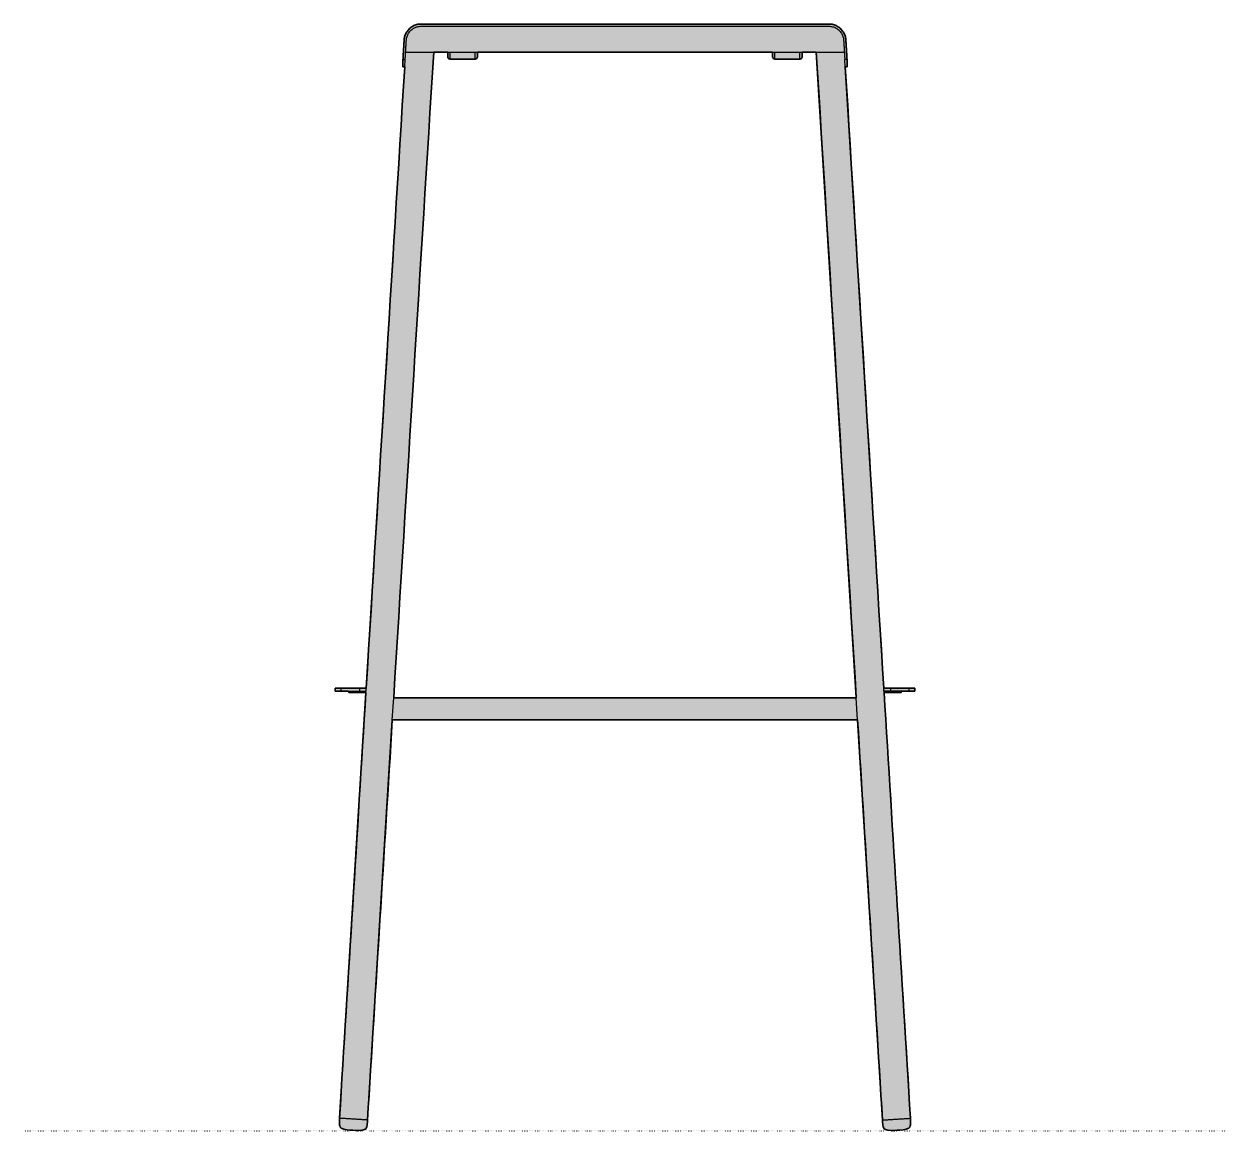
# Model space of a CAD drawing. Header units: millimetres. Extents: x 0 to 1859, y -873 to 750.
# Drawn here: x 0 to 814, y 0 to 750 of the extents above; entities that cross this region are included whole.
import ezdxf

# ---------------------------------------------------------------- set-up
doc = ezdxf.new("R2010")
doc.units = ezdxf.units.MM
doc.linetypes.add('Dots', pattern=[1, 0, -1])
doc.layers.add('Blocks', color=7, linetype='Continuous')
doc.layers.add('Blocks$Fill', color=7, linetype='Continuous', true_color=0xffffff)
for name, color, linetype, lineweight, true_color in [('Blocks$Inner', 7, 'Continuous', 25, 0x007f00), ('Blocks$Outline', 7, 'Continuous', 35, 0xff3f3f), ('Groud', 7, 'Dots', 25, 0x243775)]:
    doc.layers.add(name, color=color, linetype=linetype, lineweight=lineweight, true_color=true_color)

# ---------------------------------------------------------------- blocks, each defined once
blk = doc.blocks.new('Balcony Barstool Front')
at = {"layer": 'Blocks$Fill'}
h = blk.add_hatch(color=256, dxfattribs=at)
h.paths.add_polyline_path([(249.44, 278.5), (232.64, 7.42), (232.53, 5.7), (232.45, 4.8), (232.4, 4.38), (232.35, 3.98), (232.31, 3.77), (232.27, 3.55), (232.23, 3.33), (232.17, 3.11), (232.15, 3), (232.12, 2.89), (232.08, 2.78), (232.05, 2.67), (232.01, 2.57), (231.97, 2.46), (231.93, 2.36), (231.88, 2.26), (231.83, 2.16), (231.8, 2.1), (231.78, 2.05), (231.75, 2), (231.72, 1.95), (231.69, 1.9), (231.66, 1.86), (231.63, 1.81), (231.59, 1.77), (231.56, 1.72), (231.53, 1.68), (231.49, 1.63), (231.46, 1.59), (231.42, 1.55), (231.38, 1.51), (231.34, 1.47), (231.3, 1.43), (231.26, 1.39), (231.22, 1.36), (231.18, 1.32), (231.14, 1.28), (231.09, 1.25), (231.05, 1.22), (231, 1.18), (230.96, 1.15), (230.91, 1.12), (230.86, 1.09), (230.81, 1.06), (230.76, 1.03), (230.71, 1), (230.65, 0.97), (230.57, 0.93), (230.48, 0.89), (230.38, 0.85), (230.29, 0.81), (230.19, 0.78), (230.08, 0.74), (229.98, 0.71), (229.87, 0.68), (229.75, 0.65), (229.64, 0.62), (229.4, 0.57), (229.16, 0.53), (228.91, 0.49), (228.65, 0.46), (228.38, 0.43), (228.11, 0.41), (227.83, 0.39), (227.27, 0.37), (226.7, 0.36), (226.13, 0.36), (225.56, 0.37), (222.7, 0.53), (219.83, 0.73), (219.27, 0.78), (218.7, 0.85), (218.14, 0.93), (217.58, 1.03), (217.31, 1.08), (217.04, 1.13), (216.78, 1.2), (216.53, 1.26), (216.28, 1.33), (216.04, 1.4), (215.82, 1.48), (215.71, 1.52), (215.6, 1.56), (215.49, 1.61), (215.39, 1.65), (215.29, 1.7), (215.2, 1.75), (215.11, 1.8), (215.02, 1.85), (214.93, 1.9), (214.85, 1.95), (214.8, 1.99), (214.75, 2.02), (214.71, 2.06), (214.66, 2.09), (214.62, 2.13), (214.57, 2.17), (214.53, 2.2), (214.49, 2.24), (214.45, 2.28), (214.41, 2.32), (214.37, 2.36), (214.33, 2.4), (214.3, 2.45), (214.26, 2.49), (214.23, 2.53), (214.2, 2.58), (214.16, 2.62), (214.13, 2.67), (214.1, 2.71), (214.07, 2.76), (214.05, 2.81), (214.02, 2.85), (213.99, 2.9), (213.97, 2.95), (213.94, 3.01), (213.92, 3.06), (213.89, 3.11), (213.87, 3.16), (213.85, 3.22), (213.83, 3.27), (213.79, 3.38), (213.76, 3.49), (213.73, 3.59), (213.7, 3.7), (213.68, 3.81), (213.66, 3.92), (213.64, 4.03), (213.62, 4.15), (213.61, 4.26), (213.58, 4.48), (213.56, 4.71), (213.55, 4.93), (213.55, 5.15), (213.54, 5.56), (213.55, 6.01), (213.58, 6.95), (213.67, 8.6), (213.67, 8.6), (231.55, 297), (220.08, 297), (220.08, 297), (220.08, 297.02), (220.08, 297.04), (220.08, 297.07), (220.08, 297.09), (220.07, 297.11), (220.07, 297.13), (220.07, 297.16), (220.06, 297.18), (220.06, 297.2), (220.05, 297.23), (220.05, 297.25), (220.04, 297.27), (220.03, 297.3), (220.03, 297.32), (220.02, 297.34), (220.01, 297.37), (220, 297.39), (219.99, 297.41), (219.98, 297.43), (219.97, 297.46), (219.96, 297.48), (219.94, 297.5), (219.93, 297.52), (219.92, 297.55), (219.9, 297.57), (219.89, 297.59), (219.87, 297.61), (219.86, 297.63), (219.84, 297.65), (219.82, 297.67), (219.81, 297.69), (219.79, 297.71), (219.77, 297.72), (219.75, 297.74), (219.73, 297.76), (219.71, 297.77), (219.69, 297.79), (219.67, 297.81), (219.65, 297.82), (219.63, 297.83), (219.61, 297.85), (219.58, 297.86), (219.56, 297.87), (219.54, 297.89), (219.52, 297.9), (219.49, 297.91), (219.47, 297.92), (219.45, 297.93), (219.43, 297.94), (219.4, 297.94), (219.38, 297.95), (219.36, 297.96), (219.33, 297.97), (219.31, 297.97), (219.29, 297.98), (219.26, 297.98), (219.24, 297.99), (219.22, 297.99), (219.19, 297.99), (219.17, 297.99), (219.15, 298), (219.12, 298), (219.1, 298), (219.08, 298), (210.77, 298), (210.77, 298), (210.77, 300), (210.77, 300), (231.74, 300), (257.84, 721.04), (256.65, 721.11), (256.65, 721.11), (256.65, 725.73), (256.65, 725.83), (256.65, 726.05), (256.65, 726.11), (256.66, 726.28), (257.45, 739.22), (257.48, 739.58), (257.51, 739.94), (257.56, 740.29), (257.63, 740.65), (257.7, 741), (257.78, 741.36), (257.88, 741.7), (257.98, 742.05), (258.1, 742.39), (258.23, 742.73), (258.37, 743.07), (258.51, 743.4), (258.67, 743.72), (258.84, 744.04), (259.02, 744.36), (259.21, 744.66), (259.41, 744.97), (259.61, 745.26), (259.83, 745.55), (260.06, 745.83), (260.29, 746.11), (260.53, 746.38), (260.79, 746.64), (261.05, 746.89), (261.31, 747.13), (261.59, 747.37), (261.87, 747.59), (262.16, 747.81), (262.46, 748.02), (262.76, 748.22), (263.07, 748.41), (263.38, 748.59), (263.7, 748.76), (264.02, 748.92), (264.35, 749.07), (264.69, 749.2), (265.03, 749.33), (265.37, 749.45), (265.71, 749.56), (266.06, 749.65), (266.41, 749.74), (266.77, 749.81), (267.12, 749.87), (267.48, 749.92), (267.66, 749.94), (267.85, 749.96), (268.23, 749.99), (268.59, 750.01), (268.93, 750.01), (280.43, 750.01), (545.11, 750.01), (545.47, 750.01), (545.84, 749.99), (546.2, 749.96), (546.56, 749.92), (546.91, 749.87), (547.27, 749.81), (547.62, 749.74), (547.97, 749.65), (548.32, 749.56), (548.67, 749.45), (549.01, 749.33), (549.35, 749.2), (549.68, 749.07), (550.01, 748.92), (550.34, 748.76), (550.66, 748.59), (550.97, 748.41), (551.28, 748.22), (551.58, 748.02), (551.88, 747.81), (552.17, 747.59), (552.45, 747.37), (552.72, 747.13), (552.99, 746.89), (553.25, 746.64), (553.5, 746.38), (553.75, 746.11), (553.98, 745.83), (554.21, 745.55), (554.42, 745.26), (554.63, 744.97), (554.83, 744.66), (555.02, 744.36), (555.2, 744.04), (555.37, 743.72), (555.52, 743.4), (555.67, 743.07), (555.81, 742.73), (555.94, 742.39), (556.05, 742.05), (556.16, 741.7), (556.25, 741.36), (556.34, 741), (556.41, 740.65), (556.44, 740.47), (556.47, 740.29), (556.52, 739.91), (556.56, 739.55), (556.59, 739.22), (556.64, 738.41), (557.39, 726.11), (557.39, 726.04), (557.39, 725.98), (557.39, 725.9), (557.39, 725.73), (557.39, 723.16), (557.39, 721.1), (557.39, 721.1), (556.21, 721.03), (556.21, 721.03), (556.21, 721.03), (556.21, 721.03), (556.21, 721.03), (582.31, 300), (603.27, 300), (603.27, 300), (603.27, 298), (603.27, 298), (594.96, 298), (594.92, 298), (594.9, 298), (594.87, 297.99), (594.85, 297.99), (594.83, 297.99), (594.81, 297.99), (594.79, 297.98), (594.76, 297.98), (594.74, 297.97), (594.72, 297.97), (594.7, 297.96), (594.67, 297.96), (594.65, 297.95), (594.63, 297.94), (594.61, 297.93), (594.58, 297.92), (594.56, 297.91), (594.54, 297.9), (594.52, 297.89), (594.49, 297.88), (594.47, 297.87), (594.45, 297.86), (594.43, 297.84), (594.41, 297.83), (594.39, 297.82), (594.37, 297.8), (594.35, 297.79), (594.33, 297.77), (594.31, 297.76), (594.29, 297.74), (594.27, 297.72), (594.26, 297.7), (594.24, 297.69), (594.22, 297.67), (594.2, 297.65), (594.19, 297.63), (594.17, 297.61), (594.16, 297.59), (594.14, 297.57), (594.13, 297.55), (594.12, 297.53), (594.1, 297.51), (594.09, 297.49), (594.08, 297.46), (594.07, 297.44), (594.06, 297.42), (594.05, 297.4), (594.04, 297.38), (594.03, 297.35), (594.02, 297.33), (594.01, 297.31), (594.01, 297.29), (594, 297.26), (593.99, 297.24), (593.99, 297.22), (593.98, 297.2), (593.98, 297.17), (593.98, 297.15), (593.97, 297.13), (593.97, 297.11), (593.97, 297.08), (593.97, 297.06), (593.96, 297.04), (593.96, 297.02), (593.96, 297), (593.96, 297), (582.49, 297), (600.37, 8.6), (600.47, 6.87), (600.5, 5.97), (600.5, 5.55), (600.5, 5.15), (600.49, 4.93), (600.48, 4.71), (600.46, 4.48), (600.44, 4.26), (600.42, 4.15), (600.4, 4.03), (600.39, 3.92), (600.36, 3.81), (600.34, 3.7), (600.31, 3.59), (600.28, 3.49), (600.25, 3.38), (600.21, 3.27), (600.19, 3.22), (600.17, 3.16), (600.15, 3.11), (600.13, 3.06), (600.1, 3.01), (600.08, 2.95), (600.05, 2.9), (600.03, 2.85), (600, 2.81), (599.97, 2.76), (599.94, 2.71), (599.91, 2.67), (599.88, 2.62), (599.85, 2.58), (599.81, 2.53), (599.78, 2.49), (599.75, 2.45), (599.71, 2.4), (599.67, 2.36), (599.63, 2.32), (599.59, 2.28), (599.55, 2.24), (599.51, 2.2), (599.47, 2.17), (599.43, 2.13), (599.38, 2.09), (599.34, 2.06), (599.29, 2.02), (599.24, 1.99), (599.19, 1.95), (599.11, 1.9), (599.03, 1.85), (598.94, 1.8), (598.85, 1.75), (598.75, 1.7), (598.65, 1.65), (598.55, 1.61), (598.45, 1.56), (598.34, 1.52), (598.23, 1.48), (598, 1.4), (597.76, 1.33), (597.52, 1.26), (597.26, 1.2), (597, 1.13), (596.73, 1.08), (596.46, 1.03), (595.91, 0.93), (595.34, 0.85), (594.77, 0.78), (594.21, 0.73), (591.35, 0.53), (588.48, 0.37), (587.92, 0.36), (587.35, 0.36), (586.78, 0.37), (586.21, 0.39), (585.94, 0.41), (585.66, 0.43), (585.4, 0.46), (585.14, 0.49), (584.88, 0.53), (584.64, 0.57), (584.4, 0.62), (584.29, 0.65), (584.18, 0.68), (584.07, 0.71), (583.96, 0.74), (583.86, 0.78), (583.76, 0.81), (583.66, 0.85), (583.57, 0.89), (583.48, 0.93), (583.39, 0.97), (583.34, 1), (583.28, 1.03), (583.23, 1.06), (583.18, 1.09), (583.13, 1.12), (583.09, 1.15), (583.04, 1.18), (582.99, 1.22), (582.95, 1.25), (582.91, 1.28), (582.86, 1.32), (582.82, 1.36), (582.78, 1.39), (582.74, 1.43), (582.7, 1.47), (582.66, 1.51), (582.62, 1.55), (582.59, 1.59), (582.55, 1.63), (582.52, 1.68), (582.48, 1.72), (582.45, 1.77), (582.42, 1.81), (582.39, 1.86), (582.36, 1.9), (582.33, 1.95), (582.3, 2), (582.27, 2.05), (582.24, 2.1), (582.21, 2.16), (582.16, 2.26), (582.12, 2.36), (582.07, 2.46), (582.03, 2.57), (582, 2.67), (581.96, 2.78), (581.93, 2.89), (581.9, 3), (581.87, 3.11), (581.82, 3.33), (581.77, 3.55), (581.73, 3.77), (581.7, 3.98), (581.64, 4.38), (581.6, 4.8), (581.52, 5.7), (581.41, 7.42), (564.6, 278.5)], flags=0)
h.paths.add_polyline_path([(563.67, 293.5), (563.67, 293.5), (536.56, 730.93), (527.02, 730.93), (527.02, 727.71), (526.96, 727.43), (526.93, 727.29), (526.91, 727.22), (526.91, 727.19), (526.9, 727.16), (526.89, 727.14), (526.89, 727.13), (526.87, 727.09), (526.86, 727.05), (526.84, 727.02), (526.83, 726.99), (526.81, 726.95), (526.79, 726.92), (526.77, 726.89), (526.75, 726.86), (526.73, 726.82), (526.71, 726.79), (526.68, 726.76), (526.66, 726.73), (526.63, 726.71), (526.61, 726.68), (526.58, 726.65), (526.55, 726.62), (526.53, 726.6), (526.5, 726.57), (526.47, 726.55), (526.44, 726.53), (526.41, 726.5), (526.38, 726.48), (526.35, 726.46), (526.32, 726.44), (526.29, 726.42), (526.26, 726.4), (526.22, 726.39), (526.19, 726.37), (526.16, 726.35), (526.13, 726.34), (526.09, 726.32), (526.06, 726.31), (526.02, 726.3), (525.99, 726.29), (525.95, 726.28), (525.92, 726.26), (525.88, 726.26), (525.85, 726.25), (525.81, 726.24), (525.78, 726.23), (525.74, 726.23), (525.7, 726.22), (525.67, 726.22), (525.63, 726.21), (525.59, 726.21), (525.56, 726.21), (525.52, 726.21), (508.52, 726.21), (508.48, 726.21), (508.44, 726.21), (508.41, 726.21), (508.37, 726.22), (508.33, 726.22), (508.3, 726.23), (508.26, 726.23), (508.23, 726.24), (508.19, 726.25), (508.15, 726.26), (508.12, 726.26), (508.08, 726.28), (508.05, 726.29), (508.01, 726.3), (507.98, 726.31), (507.95, 726.32), (507.91, 726.34), (507.88, 726.35), (507.85, 726.37), (507.81, 726.39), (507.78, 726.4), (507.75, 726.42), (507.72, 726.44), (507.69, 726.46), (507.66, 726.48), (507.63, 726.5), (507.6, 726.53), (507.57, 726.55), (507.54, 726.57), (507.51, 726.6), (507.48, 726.62), (507.46, 726.65), (507.43, 726.68), (507.41, 726.71), (507.38, 726.73), (507.36, 726.76), (507.33, 726.79), (507.31, 726.82), (507.29, 726.86), (507.27, 726.89), (507.25, 726.92), (507.23, 726.95), (507.21, 726.99), (507.19, 727.02), (507.18, 727.05), (507.16, 727.09), (507.15, 727.13), (507.15, 727.14), (507.14, 727.16), (507.13, 727.19), (507.12, 727.22), (507.11, 727.29), (507.07, 727.43), (507.02, 727.71), (507.02, 729.01), (507.02, 730.93), (307.02, 730.93), (307.02, 727.71), (306.96, 727.43), (306.93, 727.29), (306.91, 727.22), (306.91, 727.19), (306.9, 727.16), (306.89, 727.14), (306.89, 727.13), (306.87, 727.09), (306.86, 727.05), (306.84, 727.02), (306.83, 726.99), (306.81, 726.95), (306.79, 726.92), (306.77, 726.89), (306.75, 726.86), (306.73, 726.82), (306.71, 726.79), (306.68, 726.76), (306.66, 726.73), (306.63, 726.71), (306.61, 726.68), (306.58, 726.65), (306.55, 726.62), (306.53, 726.6), (306.5, 726.57), (306.47, 726.55), (306.44, 726.53), (306.41, 726.5), (306.38, 726.48), (306.35, 726.46), (306.32, 726.44), (306.29, 726.42), (306.26, 726.4), (306.22, 726.39), (306.19, 726.37), (306.16, 726.35), (306.13, 726.34), (306.09, 726.32), (306.06, 726.31), (306.02, 726.3), (305.99, 726.29), (305.95, 726.28), (305.92, 726.26), (305.88, 726.26), (305.85, 726.25), (305.81, 726.24), (305.78, 726.23), (305.74, 726.23), (305.7, 726.22), (305.67, 726.22), (305.63, 726.21), (305.59, 726.21), (305.56, 726.21), (305.52, 726.21), (288.52, 726.21), (288.48, 726.21), (288.44, 726.21), (288.41, 726.21), (288.37, 726.22), (288.33, 726.22), (288.3, 726.23), (288.26, 726.23), (288.23, 726.24), (288.19, 726.25), (288.15, 726.26), (288.12, 726.26), (288.08, 726.28), (288.05, 726.29), (288.01, 726.3), (287.98, 726.31), (287.95, 726.32), (287.91, 726.34), (287.88, 726.35), (287.85, 726.37), (287.81, 726.39), (287.78, 726.4), (287.75, 726.42), (287.72, 726.44), (287.69, 726.46), (287.66, 726.48), (287.63, 726.5), (287.6, 726.53), (287.57, 726.55), (287.54, 726.57), (287.51, 726.6), (287.48, 726.62), (287.46, 726.65), (287.43, 726.68), (287.41, 726.71), (287.38, 726.73), (287.36, 726.76), (287.33, 726.79), (287.31, 726.82), (287.29, 726.86), (287.27, 726.89), (287.25, 726.92), (287.23, 726.95), (287.21, 726.99), (287.19, 727.02), (287.18, 727.05), (287.16, 727.09), (287.15, 727.13), (287.15, 727.14), (287.14, 727.16), (287.13, 727.19), (287.12, 727.22), (287.11, 727.29), (287.07, 727.43), (287.02, 727.71), (287.02, 729.01), (287.02, 730.93), (277.48, 730.93), (250.37, 293.5)], flags=0)
at = {"layer": 'Blocks$Inner'}
for points in [[(213.67, 8.6), (231.55, 297), (231.74, 299.97), (257.84, 721.04), (258.14, 725.96), (258.14, 726.02)], [(232.64, 7.42), (249.44, 278.5), (250.37, 293.5), (277.48, 730.93)], [(258.45, 730.93), (277.48, 730.93), (287.03, 730.93), (307.04, 730.93), (507.04, 730.93), (527.02, 730.93), (536.56, 730.93), (555.59, 730.93)], [(581.41, 7.42), (564.6, 278.5), (563.67, 293.5), (536.56, 730.93)], [(555.89, 726.01), (557.39, 726.11)], [(600.37, 8.6), (582.49, 297), (582.31, 299.97), (556.21, 721.03), (555.9, 725.91), (555.9, 726)], [(214.63, 298), (219.09, 298), (227.29, 298)], [(231.74, 298), (231.74, 299.97)], [(582.3, 298), (582.3, 299.97)], [(599.41, 298), (594.98, 298), (586.75, 298)]]:
    blk.add_lwpolyline(points, dxfattribs=at)
for points, knots in [([(256.65, 726.11), (256.65, 726.17), (256.65, 726.22), (256.66, 726.42), (256.67, 726.56), (256.69, 726.83), (256.7, 726.97), (256.72, 727.25), (256.72, 727.39), (256.74, 727.66), (256.75, 727.8), (256.77, 728.08), (256.77, 728.22), (256.79, 728.5), (256.8, 728.63), (256.82, 728.91), (256.83, 729.05), (256.84, 729.33), (256.85, 729.47), (256.88, 729.87), (256.89, 730.14), (256.92, 730.67), (256.94, 730.94), (256.97, 731.47), (256.99, 731.74), (257.02, 732.27), (257.04, 732.54), (257.07, 733.08), (257.09, 733.34), (257.12, 733.88), (257.14, 734.14), (257.17, 734.68), (257.19, 734.94), (257.22, 735.48), (257.24, 735.74), (257.27, 736.28), (257.28, 736.55), (257.32, 737.08), (257.33, 737.35), (257.37, 737.88), (257.38, 738.15), (257.41, 738.68), (257.43, 738.91), (257.48, 739.7), (257.54, 740.18), (257.72, 741.12), (257.84, 741.59), (258.13, 742.51), (258.31, 742.96), (258.72, 743.83), (258.95, 744.26), (259.47, 745.07), (259.75, 745.46), (260.36, 746.21), (260.69, 746.56), (261.4, 747.22), (261.77, 747.53), (262.55, 748.1), (262.96, 748.35), (263.8, 748.82), (264.24, 749.03), (265.14, 749.38), (265.6, 749.53), (266.53, 749.77), (267, 749.86), (267.96, 749.98), (268.51, 750.01), (272.76, 750.01), (276.6, 750.01), (284.27, 750.01), (288.11, 750.01), (295.78, 750.01), (299.61, 750.01), (307.28, 750.01), (311.12, 750.01), (318.79, 750.01), (322.63, 750.01), (330.3, 750.01), (334.14, 750.01), (341.81, 750.01), (345.64, 750.01), (353.32, 750.01), (357.15, 750.01), (364.82, 750.01), (368.66, 750.01), (376.33, 750.01), (380.17, 750.01), (387.84, 750.01), (391.68, 750.01), (399.35, 750.01), (403.18, 750.01), (410.85, 750.01), (414.69, 750.01), (422.36, 750.01), (426.2, 750.01), (433.87, 750.01), (437.71, 750.01), (445.38, 750.01), (449.21, 750.01), (456.89, 750.01), (460.72, 750.01), (468.39, 750.01), (472.23, 750.01), (479.9, 750.01), (483.74, 750.01), (491.41, 750.01), (495.24, 750.01), (502.92, 750.01), (506.75, 750.01), (514.42, 750.01), (518.26, 750.01), (525.93, 750.01), (529.77, 750.01), (535.52, 750.01), (537.44, 750.01), (540.32, 750.01), (541.28, 750.01), (543.19, 750.01), (544.01, 750.01), (545.59, 750.01), (546.08, 749.98), (547.03, 749.86), (547.51, 749.77), (548.44, 749.53), (548.9, 749.38), (549.8, 749.03), (550.24, 748.82), (551.08, 748.35), (551.49, 748.1), (552.27, 747.53), (552.64, 747.22), (553.34, 746.56), (553.67, 746.21), (554.29, 745.46), (554.57, 745.07), (555.09, 744.26), (555.32, 743.83), (555.73, 742.96), (555.91, 742.51), (556.2, 741.59), (556.32, 741.12), (556.5, 740.18), (556.56, 739.63), (556.61, 738.95), (556.62, 738.68), (556.66, 738.15), (556.67, 737.88), (556.7, 737.35), (556.72, 737.08), (556.75, 736.55), (556.77, 736.28), (556.8, 735.74), (556.82, 735.48), (556.85, 734.94), (556.87, 734.68), (556.9, 734.14), (556.92, 733.88), (556.95, 733.34), (556.97, 733.08), (557, 732.54), (557.01, 732.27), (557.05, 731.74), (557.06, 731.47), (557.1, 730.94), (557.11, 730.67), (557.15, 730.14), (557.16, 729.87), (557.19, 729.47), (557.2, 729.33), (557.21, 729.05), (557.22, 728.91), (557.24, 728.63), (557.25, 728.5), (557.26, 728.22), (557.27, 728.08), (557.29, 727.8), (557.3, 727.66), (557.31, 727.39), (557.32, 727.25), (557.34, 726.97), (557.35, 726.83), (557.36, 726.56), (557.37, 726.42), (557.39, 726.22), (557.39, 726.16), (557.39, 726.11)], [190.884093, 190.884093, 190.884093, 190.884093, 191.053042, 191.053042, 191.475328, 191.475328, 191.897615, 191.897615, 192.319901, 192.319901, 192.742187, 192.742187, 193.164473, 193.164473, 193.586759, 193.586759, 194.009045, 194.009045, 194.431331, 194.431331, 195.244585, 195.244585, 196.057838, 196.057838, 196.871091, 196.871091, 197.684345, 197.684345, 198.497598, 198.497598, 199.310852, 199.310852, 200.124105, 200.124105, 200.937358, 200.937358, 201.750612, 201.750612, 202.563865, 202.563865, 203.377119, 203.377119, 204.190372, 204.190372, 205.465528, 205.465528, 206.740683, 206.740683, 208.015839, 208.015839, 209.290995, 209.290995, 210.566151, 210.566151, 211.841306, 211.841306, 213.116462, 213.116462, 214.391618, 214.391618, 215.666774, 215.666774, 216.941929, 216.941929, 218.217085, 218.217085, 219.492241, 219.492241, 231.156072, 231.156072, 242.819903, 242.819903, 254.483735, 254.483735, 266.147566, 266.147566, 277.811397, 277.811397, 289.475228, 289.475228, 301.13906, 301.13906, 312.802891, 312.802891, 324.466722, 324.466722, 336.130553, 336.130553, 347.794385, 347.794385, 359.458216, 359.458216, 371.122047, 371.122047, 382.785878, 382.785878, 394.44971, 394.44971, 406.113541, 406.113541, 417.777372, 417.777372, 429.441203, 429.441203, 441.105035, 441.105035, 452.768866, 452.768866, 464.432697, 464.432697, 476.096528, 476.096528, 487.76036, 487.76036, 493.592275, 493.592275, 496.508233, 496.508233, 499.424191, 499.424191, 500.699347, 500.699347, 501.974502, 501.974502, 503.249658, 503.249658, 504.524814, 504.524814, 505.79997, 505.79997, 507.075125, 507.075125, 508.350281, 508.350281, 509.625437, 509.625437, 510.900593, 510.900593, 512.175748, 512.175748, 513.450904, 513.450904, 514.72606, 514.72606, 515.539313, 515.539313, 516.352567, 516.352567, 517.16582, 517.16582, 517.979073, 517.979073, 518.792327, 518.792327, 519.60558, 519.60558, 520.418834, 520.418834, 521.232087, 521.232087, 522.04534, 522.04534, 522.858594, 522.858594, 523.671847, 523.671847, 524.4851, 524.4851, 524.907387, 524.907387, 525.329673, 525.329673, 525.751959, 525.751959, 526.174245, 526.174245, 526.596531, 526.596531, 527.018817, 527.018817, 527.441103, 527.441103, 527.863389, 527.863389, 528.03832, 528.03832, 528.03832, 528.03832]), ([(258.14, 726.02), (258.15, 726.08), (258.15, 726.13), (258.15, 726.19), (258.16, 726.33), (258.17, 726.46), (258.18, 726.6), (258.19, 726.74), (258.2, 726.88), (258.2, 727.02), (258.21, 727.16), (258.22, 727.3), (258.23, 727.43), (258.24, 727.57), (258.25, 727.71), (258.25, 727.85), (258.26, 727.99), (258.27, 728.13), (258.28, 728.27), (258.29, 728.4), (258.3, 728.54), (258.31, 728.68), (258.31, 728.82), (258.32, 728.96), (258.33, 729.1), (258.34, 729.24), (258.35, 729.37), (258.36, 729.51), (258.37, 729.78), (258.39, 730.05), (258.41, 730.31), (258.42, 730.58), (258.44, 730.85), (258.45, 731.12), (258.47, 731.38), (258.49, 731.65), (258.5, 731.92), (258.52, 732.18), (258.54, 732.45), (258.55, 732.72), (258.57, 732.98), (258.59, 733.25), (258.6, 733.52), (258.62, 733.78), (258.63, 734.05), (258.65, 734.32), (258.67, 734.59), (258.68, 734.85), (258.7, 735.12), (258.72, 735.39), (258.73, 735.65), (258.75, 735.92), (258.76, 736.19), (258.78, 736.45), (258.8, 736.72), (258.81, 736.99), (258.83, 737.26), (258.85, 737.52), (258.86, 737.79), (258.88, 738.06), (258.9, 738.32), (258.91, 738.59), (258.93, 738.82), (258.94, 739.12), (258.97, 739.54), (259.02, 739.96), (259.1, 740.37), (259.18, 740.78), (259.28, 741.19), (259.41, 741.59), (259.54, 741.99), (259.69, 742.38), (259.87, 742.76), (260.05, 743.14), (260.25, 743.51), (260.48, 743.86), (260.7, 744.22), (260.95, 744.56), (261.21, 744.88), (261.48, 745.2), (261.77, 745.51), (262.07, 745.8), (262.38, 746.08), (262.7, 746.35), (263.04, 746.6), (263.38, 746.85), (263.74, 747.07), (264.1, 747.27), (264.2, 747.33), (264.29, 747.38), (264.39, 747.43)], [5, 5, 5, 5, 5.168949, 5.168949, 5.168949, 5.591235, 5.591235, 5.591235, 6.013521, 6.013521, 6.013521, 6.435807, 6.435807, 6.435807, 6.858093, 6.858093, 6.858093, 7.28038, 7.28038, 7.28038, 7.702666, 7.702666, 7.702666, 8.124952, 8.124952, 8.124952, 8.547238, 8.547238, 8.547238, 9.360491, 9.360491, 9.360491, 10.173745, 10.173745, 10.173745, 10.986998, 10.986998, 10.986998, 11.800252, 11.800252, 11.800252, 12.613505, 12.613505, 12.613505, 13.426758, 13.426758, 13.426758, 14.240012, 14.240012, 14.240012, 15.053265, 15.053265, 15.053265, 15.866518, 15.866518, 15.866518, 16.679772, 16.679772, 16.679772, 17.493025, 17.493025, 17.493025, 18.306279, 18.306279, 18.306279, 19.581434, 19.581434, 19.581434, 20.85659, 20.85659, 20.85659, 22.131746, 22.131746, 22.131746, 23.406902, 23.406902, 23.406902, 24.682057, 24.682057, 24.682057, 25.957213, 25.957213, 25.957213, 27.232369, 27.232369, 27.232369, 28.507524, 28.507524, 28.507524, 28.83629, 28.83629, 28.83629, 28.83629]), ([(264.39, 747.43), (264.67, 747.57), (264.96, 747.69), (265.25, 747.81), (265.64, 747.96), (266.04, 748.09), (266.44, 748.2), (266.85, 748.3), (267.26, 748.38), (267.68, 748.43), (268.05, 748.48), (268.55, 748.51), (268.93, 748.51)], [28.83629, 28.83629, 28.83629, 28.83629, 29.770154, 29.770154, 29.770154, 31.029003, 31.029003, 31.029003, 32.287997, 32.287997, 32.287997, 33.541131, 33.541131, 33.541131, 33.541131]), ([(268.93, 748.51), (272.76, 748.51), (276.6, 748.51), (280.43, 748.51), (284.27, 748.51), (288.11, 748.51), (291.94, 748.51), (295.78, 748.51), (299.61, 748.51), (303.45, 748.51), (307.28, 748.51), (311.12, 748.51), (314.96, 748.51), (318.79, 748.51), (322.63, 748.51), (326.46, 748.51), (330.3, 748.51), (334.14, 748.51), (337.97, 748.51), (341.81, 748.51), (345.64, 748.51), (349.48, 748.51), (353.32, 748.51), (357.15, 748.51), (360.99, 748.51), (364.82, 748.51), (368.66, 748.51), (372.5, 748.51), (376.33, 748.51), (380.17, 748.51), (384, 748.51), (387.84, 748.51), (391.68, 748.51), (395.51, 748.51), (399.35, 748.51), (403.18, 748.51), (407.02, 748.51), (410.85, 748.51), (414.69, 748.51), (418.53, 748.51), (422.36, 748.51), (426.2, 748.51), (430.03, 748.51), (433.87, 748.51), (437.71, 748.51), (441.54, 748.51), (445.38, 748.51), (449.21, 748.51), (453.05, 748.51), (456.89, 748.51), (460.72, 748.51), (464.56, 748.51), (468.39, 748.51), (472.23, 748.51), (476.07, 748.51), (479.9, 748.51), (483.74, 748.51), (487.57, 748.51), (491.41, 748.51), (495.24, 748.51), (499.08, 748.51), (502.92, 748.51), (506.75, 748.51), (510.59, 748.51), (514.42, 748.51), (518.26, 748.51), (522.1, 748.51), (525.93, 748.51), (529.77, 748.51), (533.6, 748.51), (535.52, 748.51), (537.44, 748.51), (539.36, 748.51), (540.32, 748.51), (541.28, 748.51), (542.23, 748.51), (543.19, 748.51), (544.01, 748.51), (545.11, 748.51), (545.53, 748.51), (545.95, 748.49), (546.37, 748.43), (546.78, 748.38), (547.2, 748.3), (547.6, 748.2), (548.01, 748.09), (548.41, 747.96), (548.8, 747.81), (549.19, 747.65), (549.57, 747.48), (549.93, 747.27), (550.3, 747.07), (550.66, 746.85), (551, 746.6), (551.33, 746.35), (551.66, 746.08), (551.96, 745.8), (552.27, 745.51), (552.56, 745.2), (552.82, 744.88), (553.09, 744.56), (553.34, 744.22), (553.56, 743.86), (553.79, 743.51), (553.99, 743.14), (554.17, 742.76), (554.34, 742.38), (554.5, 741.99), (554.63, 741.59), (554.76, 741.19), (554.86, 740.78), (554.94, 740.37), (555.01, 739.97), (555.07, 739.47), (555.09, 739.12), (555.11, 738.86), (555.13, 738.59), (555.14, 738.32), (555.16, 738.06), (555.17, 737.79), (555.19, 737.52), (555.21, 737.26), (555.22, 736.99), (555.24, 736.72), (555.26, 736.45), (555.27, 736.19), (555.29, 735.92), (555.31, 735.65), (555.32, 735.39), (555.34, 735.12), (555.35, 734.85), (555.37, 734.59), (555.39, 734.32), (555.4, 734.05), (555.42, 733.78), (555.44, 733.52), (555.45, 733.25), (555.47, 732.98), (555.48, 732.72), (555.5, 732.45), (555.52, 732.18), (555.53, 731.92), (555.55, 731.65), (555.57, 731.38), (555.58, 731.12), (555.6, 730.85), (555.62, 730.58), (555.63, 730.31), (555.65, 730.05), (555.66, 729.78), (555.68, 729.51), (555.69, 729.37), (555.7, 729.24), (555.71, 729.1), (555.71, 728.96), (555.72, 728.82), (555.73, 728.68), (555.74, 728.54), (555.75, 728.4), (555.76, 728.27), (555.77, 728.13), (555.77, 727.99), (555.78, 727.85), (555.79, 727.71), (555.8, 727.57), (555.81, 727.43), (555.82, 727.3), (555.82, 727.16), (555.83, 727.02), (555.84, 726.88), (555.85, 726.74), (555.86, 726.6), (555.87, 726.46), (555.88, 726.33), (555.88, 726.19), (555.89, 726.13), (555.89, 726.07), (555.89, 726.01)], [33.541131, 33.541131, 33.541131, 33.541131, 45.204886, 45.204886, 45.204886, 56.86872, 56.86872, 56.86872, 68.532555, 68.532555, 68.532555, 80.196389, 80.196389, 80.196389, 91.860223, 91.860223, 91.860223, 103.524057, 103.524057, 103.524057, 115.187892, 115.187892, 115.187892, 126.851726, 126.851726, 126.851726, 138.51556, 138.51556, 138.51556, 150.179394, 150.179394, 150.179394, 161.843229, 161.843229, 161.843229, 173.507063, 173.507063, 173.507063, 185.170897, 185.170897, 185.170897, 196.834731, 196.834731, 196.834731, 208.498566, 208.498566, 208.498566, 220.1624, 220.1624, 220.1624, 231.826234, 231.826234, 231.826234, 243.490068, 243.490068, 243.490068, 255.153903, 255.153903, 255.153903, 266.817737, 266.817737, 266.817737, 278.481571, 278.481571, 278.481571, 290.145405, 290.145405, 290.145405, 301.80924, 301.80924, 301.80924, 307.641157, 307.641157, 307.641157, 310.557115, 310.557115, 310.557115, 313.473074, 313.473074, 313.473074, 314.74823, 314.74823, 314.74823, 316.023386, 316.023386, 316.023386, 317.298542, 317.298542, 317.298542, 318.573698, 318.573698, 318.573698, 319.848854, 319.848854, 319.848854, 321.12401, 321.12401, 321.12401, 322.399166, 322.399166, 322.399166, 323.674322, 323.674322, 323.674322, 324.949479, 324.949479, 324.949479, 326.224635, 326.224635, 326.224635, 327.499791, 327.499791, 327.499791, 328.774947, 328.774947, 328.774947, 329.5882, 329.5882, 329.5882, 330.401454, 330.401454, 330.401454, 331.214708, 331.214708, 331.214708, 332.027961, 332.027961, 332.027961, 332.841215, 332.841215, 332.841215, 333.654468, 333.654468, 333.654468, 334.467722, 334.467722, 334.467722, 335.280975, 335.280975, 335.280975, 336.094229, 336.094229, 336.094229, 336.907483, 336.907483, 336.907483, 337.720736, 337.720736, 337.720736, 338.53399, 338.53399, 338.53399, 338.956276, 338.956276, 338.956276, 339.378562, 339.378562, 339.378562, 339.800849, 339.800849, 339.800849, 340.223135, 340.223135, 340.223135, 340.645421, 340.645421, 340.645421, 341.067707, 341.067707, 341.067707, 341.489993, 341.489993, 341.489993, 341.91228, 341.91228, 341.91228, 342.087211, 342.087211, 342.087211, 342.087211]), ([(256.65, 725.9), (256.65, 725.94), (256.65, 725.96), (256.65, 726.01), (256.65, 726.03), (256.65, 726.07), (256.65, 726.09), (256.65, 726.11)], [168.877614, 168.877614, 168.877614, 168.877614, 176.213107, 176.213107, 183.5486, 183.5486, 190.884093, 190.884093, 190.884093, 190.884093]), ([(256.65, 721.11), (256.65, 721.11), (256.65, 721.28), (256.65, 721.97), (256.65, 722.48), (256.65, 723.85), (256.65, 724.7), (256.65, 725.77), (256.65, 725.8), (256.65, 725.85), (256.65, 725.87), (256.65, 725.9)], [1.5, 1.5, 1.5, 1.5, 56.010292, 56.010292, 110.520584, 110.520584, 165.030876, 165.030876, 166.954245, 166.954245, 168.877614, 168.877614, 168.877614, 168.877614]), ([(287.02, 727.71), (287.02, 727.74), (287.02, 728.18), (287.02, 729.43), (287.02, 729.94), (287.02, 730.69), (287.02, 730.81), (287.02, 730.94)], [-153.832297, -153.832297, -153.832297, -153.832297, -70.734111, -70.734111, -29.185018, -29.185018, -20.892716, -20.892716, -20.892716, -20.892716]), ([(288.52, 726.21), (288.12, 726.21), (287.74, 726.37), (287.31, 726.79), (287.2, 726.97), (287.1, 727.3), (287.05, 727.57), (287.02, 727.71)], [-156.218454, -156.218454, -156.218454, -156.218454, -154.937485, -154.937485, -154.280946, -154.280946, -153.832297, -153.832297, -153.832297, -153.832297]), ([(288.52, 726.21), (288.52, 726.21), (288.52, 726.21), (288.52, 726.24), (288.52, 726.68), (288.52, 727.93), (288.52, 728.45), (288.52, 729.37), (288.52, 729.71), (288.52, 730.24), (288.52, 730.43), (288.52, 730.67), (288.52, 730.72), (288.52, 730.79), (288.52, 730.82), (288.52, 730.87), (288.52, 730.89), (288.52, 730.91), (288.52, 730.92), (288.52, 730.93)], [172.259956, 172.259956, 172.259956, 172.259956, 175.618167, 175.618167, 258.722767, 258.722767, 300.275067, 300.275067, 321.051217, 321.051217, 331.439292, 331.439292, 334.036311, 334.036311, 335.33482, 335.33482, 336.63333, 336.63333, 337.396245, 337.396245, 337.396245, 337.396245]), ([(305.52, 726.21), (305.52, 726.21), (305.52, 726.21), (305.52, 726.24), (305.52, 726.68), (305.52, 727.93), (305.52, 728.45), (305.52, 729.37), (305.52, 729.71), (305.52, 730.24), (305.52, 730.43), (305.52, 730.67), (305.52, 730.72), (305.52, 730.79), (305.52, 730.82), (305.52, 730.87), (305.52, 730.89), (305.52, 730.91), (305.52, 730.92), (305.52, 730.93)], [172.259956, 172.259956, 172.259956, 172.259956, 175.618167, 175.618167, 258.722767, 258.722767, 300.275067, 300.275067, 321.051217, 321.051217, 331.439292, 331.439292, 334.036311, 334.036311, 335.33482, 335.33482, 336.63333, 336.63333, 337.33613, 337.33613, 337.33613, 337.33613]), ([(307.02, 727.71), (306.99, 727.57), (306.94, 727.3), (306.84, 726.97), (306.72, 726.79), (306.3, 726.37), (305.92, 726.21), (305.52, 726.21)], [-175.604612, -175.604612, -175.604612, -175.604612, -175.155962, -175.155962, -174.499424, -174.499424, -173.218454, -173.218454, -173.218454, -173.218454]), ([(307.02, 730.93), (307.02, 730.8), (307.02, 730.68), (307.02, 729.94), (307.02, 729.43), (307.02, 728.18), (307.02, 727.74), (307.02, 727.71)], [-308.278486, -308.278486, -308.278486, -308.278486, -300.251891, -300.251891, -258.702798, -258.702798, -175.604612, -175.604612, -175.604612, -175.604612]), ([(507.02, 727.71), (507.02, 727.74), (507.02, 728.18), (507.02, 729.43), (507.02, 729.94), (507.02, 730.68), (507.02, 730.8), (507.02, 730.93)], [190.663204, 190.663204, 190.663204, 190.663204, 273.76139, 273.76139, 315.310483, 315.310483, 323.337078, 323.337078, 323.337078, 323.337078]), ([(508.52, 726.21), (508.12, 726.21), (507.74, 726.37), (507.31, 726.79), (507.2, 726.97), (507.1, 727.3), (507.05, 727.57), (507.02, 727.71)], [188.277047, 188.277047, 188.277047, 188.277047, 189.558016, 189.558016, 190.214555, 190.214555, 190.663204, 190.663204, 190.663204, 190.663204]), ([(508.52, 726.21), (508.52, 726.21), (508.52, 726.21), (508.52, 726.24), (508.52, 726.68), (508.52, 727.93), (508.52, 728.45), (508.52, 729.37), (508.52, 729.71), (508.52, 730.24), (508.52, 730.43), (508.52, 730.67), (508.52, 730.72), (508.52, 730.79), (508.52, 730.82), (508.52, 730.87), (508.52, 730.89), (508.52, 730.91), (508.52, 730.92), (508.52, 730.93)], [172.259956, 172.259956, 172.259956, 172.259956, 175.618167, 175.618167, 258.722767, 258.722767, 300.275067, 300.275067, 321.051217, 321.051217, 331.439292, 331.439292, 334.036311, 334.036311, 335.33482, 335.33482, 336.63333, 336.63333, 337.386245, 337.386245, 337.386245, 337.386245]), ([(525.52, 726.21), (525.52, 726.21), (525.52, 726.21), (525.52, 726.24), (525.52, 726.68), (525.52, 727.93), (525.52, 728.45), (525.52, 729.37), (525.52, 729.71), (525.52, 730.24), (525.52, 730.43), (525.52, 730.67), (525.52, 730.72), (525.52, 730.79), (525.52, 730.82), (525.52, 730.87), (525.52, 730.89), (525.52, 730.91), (525.52, 730.92), (525.52, 730.93)], [172.259956, 172.259956, 172.259956, 172.259956, 175.618167, 175.618167, 258.722767, 258.722767, 300.275067, 300.275067, 321.051217, 321.051217, 331.439292, 331.439292, 334.036311, 334.036311, 335.33482, 335.33482, 336.63333, 336.63333, 337.396245, 337.396245, 337.396245, 337.396245]), ([(527.02, 727.71), (526.99, 727.57), (526.94, 727.3), (526.84, 726.97), (526.72, 726.79), (526.3, 726.37), (525.92, 726.21), (525.52, 726.21)], [168.890889, 168.890889, 168.890889, 168.890889, 169.339539, 169.339539, 169.996077, 169.996077, 171.277047, 171.277047, 171.277047, 171.277047]), ([(527.02, 730.95), (527.02, 730.82), (527.02, 730.69), (527.02, 729.94), (527.02, 729.43), (527.02, 728.18), (527.02, 727.74), (527.02, 727.71)], [35.756164, 35.756164, 35.756164, 35.756164, 44.24361, 44.24361, 85.792703, 85.792703, 168.890889, 168.890889, 168.890889, 168.890889]), ([(557.39, 726.11), (557.39, 726.08), (557.39, 726.06), (557.39, 726.02), (557.39, 726), (557.39, 725.96), (557.39, 725.94), (557.39, 725.9)], [528.03832, 528.03832, 528.03832, 528.03832, 535.373814, 535.373814, 542.709307, 542.709307, 550.0448, 550.0448, 550.0448, 550.0448]), ([(557.39, 725.9), (557.39, 725.87), (557.39, 725.85), (557.39, 725.79), (557.39, 725.76), (557.39, 724.7), (557.39, 723.84), (557.39, 722.47), (557.39, 721.96), (557.39, 721.27), (557.39, 721.1), (557.39, 721.1)], [550.0448, 550.0448, 550.0448, 550.0448, 551.968169, 551.968169, 553.891538, 553.891538, 608.40183, 608.40183, 662.912122, 662.912122, 717.422414, 717.422414, 717.422414, 717.422414]), ([(213.67, 8.6), (213.61, 7.59), (213.52, 6.16), (213.56, 4.57), (213.61, 3.94), (213.99, 2.78), (214.32, 2.31), (214.85, 1.95), (216.55, 0.8), (220.81, 0.64), (222.7, 0.53), (224.58, 0.41), (228.83, 0.04), (230.65, 0.97), (231.23, 1.26), (231.61, 1.68), (232.13, 2.79), (232.26, 3.41), (232.5, 4.98), (232.58, 6.42), (232.64, 7.42)], [19.000001, 19.000001, 19.000001, 19.000001, 22.235793, 22.235793, 24.076279, 24.076279, 26.103327, 26.103327, 26.103327, 34.307188, 34.307188, 34.307188, 42.511042, 42.511042, 42.511042, 44.53809, 44.53809, 46.378572, 46.378572, 49.614358, 49.614358, 49.614358, 49.614358]), ([(600.37, 8.6), (600.43, 7.59), (600.52, 6.16), (600.48, 4.57), (600.43, 3.94), (600.06, 2.78), (599.72, 2.31), (599.19, 1.95), (597.5, 0.8), (593.23, 0.64), (591.35, 0.53), (589.47, 0.41), (585.21, 0.04), (583.39, 0.97), (582.82, 1.26), (582.43, 1.68), (581.91, 2.79), (581.78, 3.41), (581.55, 4.98), (581.47, 6.42), (581.41, 7.42)], [56.999968, 56.999968, 56.999968, 56.999968, 60.23576, 60.23576, 62.076245, 62.076245, 64.103294, 64.103294, 64.103294, 72.307155, 72.307155, 72.307155, 80.511009, 80.511009, 80.511009, 82.538057, 82.538057, 84.378538, 84.378538, 87.614324, 87.614324, 87.614324, 87.614324])]:
    blk.add_open_spline(points, degree=3, knots=knots, dxfattribs=at)
for points, degree in [([(256.65, 726.11), (257.39, 726.07), (258.14, 726.02)], 2), ([(305.52, 726.21), (297.02, 726.21), (288.52, 726.21)], 2), ([(525.52, 726.21), (517.02, 726.21), (508.52, 726.21)], 2), ([(555.9, 726), (555.89, 725.97), (555.89, 725.96), (555.89, 725.95)], 3), ([(257.84, 721.04), (257.24, 721.07), (256.65, 721.11)], 2), ([(557.39, 721.1), (556.8, 721.07), (556.21, 721.03)], 2), ([(210.77, 300), (210.77, 299), (210.77, 298)], 2), ([(227.29, 300), (220.96, 300), (214.63, 300)], 2), ([(214.63, 300), (214.63, 299), (214.63, 298)], 2), ([(227.29, 300), (227.29, 299), (227.29, 298)], 2), ([(231.85, 300), (231.79, 300), (231.74, 300)], 2), ([(563.67, 293.5), (407.02, 293.5), (250.37, 293.5)], 2), ([(582.2, 300), (582.25, 300), (582.3, 300)], 2), ([(586.75, 300), (593.08, 300), (599.41, 300)], 2), ([(586.75, 300), (586.75, 299), (586.75, 298)], 2), ([(599.41, 298), (599.41, 299), (599.41, 300)], 2), ([(603.27, 300), (603.27, 299), (603.27, 298)], 2), ([(564.6, 278.5), (407.02, 278.5), (249.44, 278.5)], 2), ([(232.64, 7.42), (223.16, 8.01), (213.67, 8.6)], 2), ([(581.41, 7.42), (590.89, 8.01), (600.37, 8.6)], 2)]:
    blk.add_open_spline(points, degree=degree, dxfattribs=at)
for points, weights in [([(214.63, 300), (210.77, 300), (210.77, 300)], [1, 0.922783803362, 1]), ([(210.77, 298), (210.77, 298), (214.63, 298)], [1, 0.922783803363, 1]), ([(219.08, 298), (220.08, 298), (220.08, 297)], [1, 0.707106781187, 1]), ([(231.74, 300), (231.74, 300), (227.29, 300)], [1, 0.922783803363, 1]), ([(227.29, 298), (231.74, 298), (231.74, 298)], [1, 0.922783803363, 1]), ([(582.3, 300), (582.4, 300), (586.75, 300)], [0.996809303476, 0.924413549491, 1]), ([(582.43, 298), (582.3, 298), (582.3, 298)], [0.978348714197, 0.986978427135, 1]), ([(586.75, 298), (583.1, 298), (582.43, 298)], [1, 0.935805376228, 0.978348714197]), ([(594.96, 298), (593.96, 298), (593.96, 297)], [1, 0.707106781187, 1]), ([(599.41, 300), (603.27, 300), (603.27, 300)], [1, 0.922783803362, 1]), ([(603.27, 298), (603.27, 298), (599.41, 298)], [1, 0.922783803363, 1])]:
    blk.add_rational_spline(points, weights, degree=2, dxfattribs=at)
for points, weights, knots in [([(220.08, 297), (220.08, 297), (227.58, 297), (229.73, 297), (231.55, 297)], [1, 0.707106781187, 1, 0.893920533974, 0.864680355371], [-3.141593, -3.141593, -3.141593, -1.570796, -1.570796, -1.001889, -1.001889, -1.001889]), ([(593.96, 297), (593.96, 297), (586.46, 297), (584.33, 297), (582.49, 297)], [1, 0.707106781187, 1, 0.894605844402, 0.865061365893], [-3.141593, -3.141593, -3.141593, -1.570796, -1.570796, -1.005564, -1.005564, -1.005564])]:
    blk.add_rational_spline(points, weights, degree=2, knots=knots, dxfattribs=at)
at = {"layer": 'Blocks$Outline'}
for points in [[(287.02, 730.93), (277.48, 730.93)], [(507.02, 730.93), (307.04, 730.93), (307.02, 730.93)], [(536.56, 730.93), (527.02, 730.93)], [(250.37, 293.5), (563.67, 293.5)]]:
    blk.add_lwpolyline(points, dxfattribs=at)
for points, knots in [([(257.84, 721.04), (257.44, 721.06), (257.04, 721.09), (256.65, 721.11), (256.65, 721.11), (256.65, 721.28), (256.65, 721.97), (256.65, 722.48), (256.65, 723.85), (256.65, 724.7), (256.65, 725.77), (256.65, 725.8), (256.65, 725.85), (256.65, 725.87), (256.65, 725.9), (256.65, 725.94), (256.65, 725.96), (256.65, 726.01), (256.65, 726.03), (256.65, 726.07), (256.65, 726.09), (256.65, 726.11), (256.65, 726.17), (256.65, 726.22), (256.66, 726.42), (256.67, 726.56), (256.69, 726.83), (256.7, 726.97), (256.72, 727.25), (256.72, 727.39), (256.74, 727.66), (256.75, 727.8), (256.77, 728.08), (256.77, 728.22), (256.79, 728.5), (256.8, 728.63), (256.82, 728.91), (256.83, 729.05), (256.84, 729.33), (256.85, 729.47), (256.88, 729.87), (256.89, 730.14), (256.92, 730.67), (256.94, 730.94), (256.97, 731.47), (256.99, 731.74), (257.02, 732.27), (257.04, 732.54), (257.07, 733.08), (257.09, 733.34), (257.12, 733.88), (257.14, 734.14), (257.17, 734.68), (257.19, 734.94), (257.22, 735.48), (257.24, 735.74), (257.27, 736.28), (257.28, 736.55), (257.32, 737.08), (257.33, 737.35), (257.37, 737.88), (257.38, 738.15), (257.41, 738.68), (257.43, 738.91), (257.48, 739.7), (257.54, 740.18), (257.72, 741.12), (257.84, 741.59), (258.13, 742.51), (258.31, 742.96), (258.72, 743.83), (258.95, 744.26), (259.47, 745.07), (259.75, 745.46), (260.36, 746.21), (260.69, 746.56), (261.4, 747.22), (261.77, 747.53), (262.55, 748.1), (262.96, 748.35), (263.8, 748.82), (264.24, 749.03), (265.14, 749.38), (265.6, 749.53), (266.53, 749.77), (267, 749.86), (267.96, 749.98), (268.51, 750.01), (272.76, 750.01), (276.6, 750.01), (284.27, 750.01), (288.11, 750.01), (295.78, 750.01), (299.61, 750.01), (307.28, 750.01), (311.12, 750.01), (318.79, 750.01), (322.63, 750.01), (330.3, 750.01), (334.14, 750.01), (341.81, 750.01), (345.64, 750.01), (353.32, 750.01), (357.15, 750.01), (364.82, 750.01), (368.66, 750.01), (376.33, 750.01), (380.17, 750.01), (387.84, 750.01), (391.68, 750.01), (399.35, 750.01), (403.18, 750.01), (410.85, 750.01), (414.69, 750.01), (422.36, 750.01), (426.2, 750.01), (433.87, 750.01), (437.71, 750.01), (445.38, 750.01), (449.21, 750.01), (456.89, 750.01), (460.72, 750.01), (468.39, 750.01), (472.23, 750.01), (479.9, 750.01), (483.74, 750.01), (491.41, 750.01), (495.24, 750.01), (502.92, 750.01), (506.75, 750.01), (514.42, 750.01), (518.26, 750.01), (525.93, 750.01), (529.77, 750.01), (535.52, 750.01), (537.44, 750.01), (540.32, 750.01), (541.28, 750.01), (543.19, 750.01), (544.01, 750.01), (545.59, 750.01), (546.08, 749.98), (547.03, 749.86), (547.51, 749.77), (548.44, 749.53), (548.9, 749.38), (549.8, 749.03), (550.24, 748.82), (551.08, 748.35), (551.49, 748.1), (552.27, 747.53), (552.64, 747.22), (553.34, 746.56), (553.67, 746.21), (554.29, 745.46), (554.57, 745.07), (555.09, 744.26), (555.32, 743.83), (555.73, 742.96), (555.91, 742.51), (556.2, 741.59), (556.32, 741.12), (556.5, 740.18), (556.56, 739.63), (556.61, 738.95), (556.62, 738.68), (556.66, 738.15), (556.67, 737.88), (556.7, 737.35), (556.72, 737.08), (556.75, 736.55), (556.77, 736.28), (556.8, 735.74), (556.82, 735.48), (556.85, 734.94), (556.87, 734.68), (556.9, 734.14), (556.92, 733.88), (556.95, 733.34), (556.97, 733.08), (557, 732.54), (557.01, 732.27), (557.05, 731.74), (557.06, 731.47), (557.1, 730.94), (557.11, 730.67), (557.15, 730.14), (557.16, 729.87), (557.19, 729.47), (557.2, 729.33), (557.21, 729.05), (557.22, 728.91), (557.24, 728.63), (557.25, 728.5), (557.26, 728.22), (557.27, 728.08), (557.29, 727.8), (557.3, 727.66), (557.31, 727.39), (557.32, 727.25), (557.34, 726.97), (557.35, 726.83), (557.36, 726.56), (557.37, 726.42), (557.39, 726.22), (557.39, 726.16), (557.39, 726.11), (557.39, 726.08), (557.39, 726.06), (557.39, 726.02), (557.39, 726), (557.39, 725.96), (557.39, 725.94), (557.39, 725.9), (557.39, 725.87), (557.39, 725.85), (557.39, 725.79), (557.39, 725.76), (557.39, 724.7), (557.39, 723.84), (557.39, 722.47), (557.39, 721.96), (557.39, 721.27), (557.39, 721.1), (557.39, 721.1), (557, 721.08), (556.6, 721.06), (556.21, 721.03)], [0.30791, 0.30791, 0.30791, 0.30791, 1.5, 1.5, 1.5, 56.010292, 56.010292, 110.520584, 110.520584, 165.030876, 165.030876, 166.954245, 166.954245, 168.877614, 168.877614, 168.877614, 176.213107, 176.213107, 183.5486, 183.5486, 190.884093, 190.884093, 190.884093, 191.053042, 191.053042, 191.475328, 191.475328, 191.897615, 191.897615, 192.319901, 192.319901, 192.742187, 192.742187, 193.164473, 193.164473, 193.586759, 193.586759, 194.009045, 194.009045, 194.431331, 194.431331, 195.244585, 195.244585, 196.057838, 196.057838, 196.871091, 196.871091, 197.684345, 197.684345, 198.497598, 198.497598, 199.310852, 199.310852, 200.124105, 200.124105, 200.937358, 200.937358, 201.750612, 201.750612, 202.563865, 202.563865, 203.377119, 203.377119, 204.190372, 204.190372, 205.465528, 205.465528, 206.740683, 206.740683, 208.015839, 208.015839, 209.290995, 209.290995, 210.566151, 210.566151, 211.841306, 211.841306, 213.116462, 213.116462, 214.391618, 214.391618, 215.666774, 215.666774, 216.941929, 216.941929, 218.217085, 218.217085, 219.492241, 219.492241, 231.156072, 231.156072, 242.819903, 242.819903, 254.483735, 254.483735, 266.147566, 266.147566, 277.811397, 277.811397, 289.475228, 289.475228, 301.13906, 301.13906, 312.802891, 312.802891, 324.466722, 324.466722, 336.130553, 336.130553, 347.794385, 347.794385, 359.458216, 359.458216, 371.122047, 371.122047, 382.785878, 382.785878, 394.44971, 394.44971, 406.113541, 406.113541, 417.777372, 417.777372, 429.441203, 429.441203, 441.105035, 441.105035, 452.768866, 452.768866, 464.432697, 464.432697, 476.096528, 476.096528, 487.76036, 487.76036, 493.592275, 493.592275, 496.508233, 496.508233, 499.424191, 499.424191, 500.699347, 500.699347, 501.974502, 501.974502, 503.249658, 503.249658, 504.524814, 504.524814, 505.79997, 505.79997, 507.075125, 507.075125, 508.350281, 508.350281, 509.625437, 509.625437, 510.900593, 510.900593, 512.175748, 512.175748, 513.450904, 513.450904, 514.72606, 514.72606, 515.539313, 515.539313, 516.352567, 516.352567, 517.16582, 517.16582, 517.979073, 517.979073, 518.792327, 518.792327, 519.60558, 519.60558, 520.418834, 520.418834, 521.232087, 521.232087, 522.04534, 522.04534, 522.858594, 522.858594, 523.671847, 523.671847, 524.4851, 524.4851, 524.907387, 524.907387, 525.329673, 525.329673, 525.751959, 525.751959, 526.174245, 526.174245, 526.596531, 526.596531, 527.018817, 527.018817, 527.441103, 527.441103, 527.863389, 527.863389, 528.03832, 528.03832, 528.03832, 535.373814, 535.373814, 542.709307, 542.709307, 550.0448, 550.0448, 550.0448, 551.968169, 551.968169, 553.891538, 553.891538, 608.40183, 608.40183, 662.912122, 662.912122, 717.422414, 717.422414, 717.422414, 718.606633, 718.606633, 718.606633, 718.606633]), ([(307.02, 730.93), (307.02, 730.8), (307.02, 730.68), (307.02, 729.94), (307.02, 729.43), (307.02, 728.18), (307.02, 727.74), (307.02, 727.71), (306.99, 727.57), (306.94, 727.3), (306.84, 726.97), (306.72, 726.79), (306.3, 726.37), (305.92, 726.21), (305.52, 726.21), (299.85, 726.21), (294.19, 726.21), (288.52, 726.21), (288.12, 726.21), (287.74, 726.37), (287.31, 726.79), (287.2, 726.97), (287.1, 727.3), (287.05, 727.57), (287.02, 727.71), (287.02, 727.74), (287.02, 728.18), (287.02, 729.43), (287.02, 729.94), (287.02, 730.68), (287.02, 730.8), (287.02, 730.93)], [-308.278486, -308.278486, -308.278486, -308.278486, -300.251891, -300.251891, -258.702798, -258.702798, -175.604612, -175.604612, -175.604612, -175.155962, -175.155962, -174.499424, -174.499424, -173.218454, -173.218454, -173.218454, -156.218454, -156.218454, -156.218454, -154.937485, -154.937485, -154.280946, -154.280946, -153.832297, -153.832297, -153.832297, -70.734111, -70.734111, -29.185018, -29.185018, -21.158423, -21.158423, -21.158423, -21.158423]), ([(527.02, 730.93), (527.02, 730.8), (527.02, 730.68), (527.02, 729.94), (527.02, 729.43), (527.02, 728.18), (527.02, 727.74), (527.02, 727.71), (526.99, 727.57), (526.94, 727.3), (526.84, 726.97), (526.72, 726.79), (526.3, 726.37), (525.92, 726.21), (525.52, 726.21), (519.85, 726.21), (514.19, 726.21), (508.52, 726.21), (508.12, 726.21), (507.74, 726.37), (507.31, 726.79), (507.2, 726.97), (507.1, 727.3), (507.05, 727.57), (507.02, 727.71), (507.02, 727.74), (507.02, 728.18), (507.02, 729.43), (507.02, 729.94), (507.02, 730.68), (507.02, 730.8), (507.02, 730.93)], [36.217015, 36.217015, 36.217015, 36.217015, 44.24361, 44.24361, 85.792703, 85.792703, 168.890889, 168.890889, 168.890889, 169.339539, 169.339539, 169.996077, 169.996077, 171.277047, 171.277047, 171.277047, 188.277047, 188.277047, 188.277047, 189.558016, 189.558016, 190.214555, 190.214555, 190.663204, 190.663204, 190.663204, 273.76139, 273.76139, 315.310483, 315.310483, 323.337078, 323.337078, 323.337078, 323.337078]), ([(563.67, 293.5), (563.67, 293.5), (563.67, 293.5), (563.67, 293.5), (554.63, 439.31), (545.59, 585.12), (536.56, 730.93)], [89.61414, 89.61414, 89.61414, 89.61414, 89.614324, 89.614324, 89.614324, 90.614324, 90.614324, 90.614324, 90.614324]), ([(556.21, 721.03), (556.21, 721.03), (556.21, 721.03), (556.21, 721.03), (564.91, 580.69), (573.61, 440.34), (582.31, 300)], [-3.000061, -3.000061, -3.000061, -3.000061, -3, -3, -3, -2.000061, -2.000061, -2.000061, -2.000061]), ([(249.44, 278.5), (243.84, 188.14), (238.24, 97.78), (232.64, 7.42), (232.58, 6.42), (232.5, 4.98), (232.26, 3.41), (232.13, 2.79), (231.61, 1.68), (231.23, 1.26), (230.65, 0.97), (228.83, 0.04), (224.58, 0.41), (222.7, 0.53), (220.81, 0.64), (216.55, 0.8), (214.85, 1.95), (214.32, 2.31), (213.99, 2.78), (213.61, 3.94), (213.56, 4.57), (213.53, 5.67), (213.55, 6.32), (213.61, 7.54), (213.65, 8.12), (213.67, 8.6), (213.67, 8.6), (213.67, 8.6), (213.67, 8.6)], [-50.614358, -50.614358, -50.614358, -50.614358, -49.614358, -49.614358, -49.614358, -46.378572, -46.378572, -44.53809, -44.53809, -42.511042, -42.511042, -42.511042, -34.307188, -34.307188, -34.307188, -26.103327, -26.103327, -26.103327, -24.076279, -24.076279, -22.235793, -22.235793, -20.552543, -20.549282, -19.000001, -19.000001, -19.000001, -18.999963, -18.999963, -18.999963, -18.999963]), ([(600.37, 8.6), (600.43, 7.59), (600.52, 6.16), (600.48, 4.57), (600.43, 3.94), (600.06, 2.78), (599.72, 2.31), (599.19, 1.95), (597.5, 0.8), (593.23, 0.64), (591.35, 0.53), (589.47, 0.41), (585.21, 0.04), (583.39, 0.97), (582.82, 1.26), (582.43, 1.68), (581.91, 2.79), (581.78, 3.41), (581.55, 4.98), (581.47, 6.42), (581.41, 7.42), (575.8, 97.78), (570.2, 188.14), (564.6, 278.5)], [56.999968, 56.999968, 56.999968, 56.999968, 60.23576, 60.23576, 62.076245, 62.076245, 64.103294, 64.103294, 64.103294, 72.307155, 72.307155, 72.307155, 80.511009, 80.511009, 80.511009, 82.538057, 82.538057, 84.378538, 84.378538, 87.614324, 87.614324, 87.614324, 88.614322, 88.614322, 88.614322, 88.614322])]:
    blk.add_open_spline(points, degree=3, knots=knots, dxfattribs=at)
for points, degree in [([(277.48, 730.93), (268.45, 585.12), (259.41, 439.31), (250.37, 293.5)], 3), ([(231.74, 300), (240.44, 440.34), (249.14, 580.69), (257.84, 721.04)], 3), ([(213.67, 8.6), (219.63, 104.73), (225.59, 200.86), (231.55, 297)], 3), ([(582.49, 297), (588.45, 200.86), (594.41, 104.73), (600.37, 8.6)], 3), ([(564.6, 278.5), (407.02, 278.5), (249.44, 278.5)], 2)]:
    blk.add_open_spline(points, degree=degree, dxfattribs=at)
for points, weights, knots in [([(219.08, 298), (216.85, 298), (214.63, 298), (210.77, 298), (210.77, 298), (210.77, 299), (210.77, 300), (210.77, 300), (214.63, 300), (220.96, 300), (227.29, 300), (231.56, 300), (231.74, 300)], [1, 1, 1, 0.922783803363, 1, 1, 1, 0.922783803362, 1, 1, 1, 0.925702602251, 0.994383065434], [-26.174177, -26.174177, -26.174177, -25.176392, -25.176392, -24.385287, -24.385287, -22.385287, -22.385287, -21.594182, -21.594182, -3.791105, -3.791105, -3.029904, -3.029904, -3.029904]), ([(231.55, 297), (229.73, 297), (227.58, 297), (220.08, 297), (220.08, 297), (220.08, 298), (219.08, 298)], [0.864680355371, 0.893920533974, 1, 0.707106781187, 1, 0.707106781187, 1], [1.001889, 1.001889, 1.001889, 1.570796, 1.570796, 3.141593, 3.141593, 4.712389, 4.712389, 4.712389]), ([(582.31, 300), (582.48, 300), (586.75, 300), (593.08, 300), (599.41, 300), (603.27, 300), (603.27, 300), (603.27, 299), (603.27, 298), (603.27, 298), (599.41, 298), (597.2, 298), (594.98, 298), (594.97, 298), (594.94, 298), (594.92, 298)], [0.997542691417, 0.928678300012, 1.00320090966, 1.00320090966, 1.00320090966, 0.925737550948, 1.00320090966, 1.00320090966, 1.00320090966, 0.925737550948, 1.00320090966, 1.00320090966, 1.00320090966, 1.00320090966, 1.00320090966, 1.00320090966], [3.013336, 3.013336, 3.013336, 3.774408, 3.774408, 21.577486, 21.577486, 22.368591, 22.368591, 24.368591, 24.368591, 25.159696, 25.159696, 26.159696, 26.159696, 26.16162, 26.167038, 26.167038, 26.167038]), ([(594.92, 298), (593.96, 297.95), (593.96, 297), (593.96, 297), (586.46, 297), (584.33, 297), (582.49, 297)], [0.982273638805, 0.716255743445, 1, 0.707106781187, 1, 0.894605844402, 0.865061365893], [-4.663323, -4.663323, -4.663323, -3.141593, -3.141593, -1.570796, -1.570796, -1.005564, -1.005564, -1.005564])]:
    blk.add_rational_spline(points, weights, degree=2, knots=knots, dxfattribs=at)

msp = doc.modelspace()

# ---------------------------------------------------------------- linework, layer by layer
at = {"layer": 'Groud'}
msp.add_lwpolyline([(0, 0), (814.04, 0)], dxfattribs=at)

# ---------------------------------------------------------------- block references
at = {"layer": 'Blocks'}
msp.add_blockref('Balcony Barstool Front', (0, 0), dxfattribs=at)

doc.saveas('drawing.dxf')
